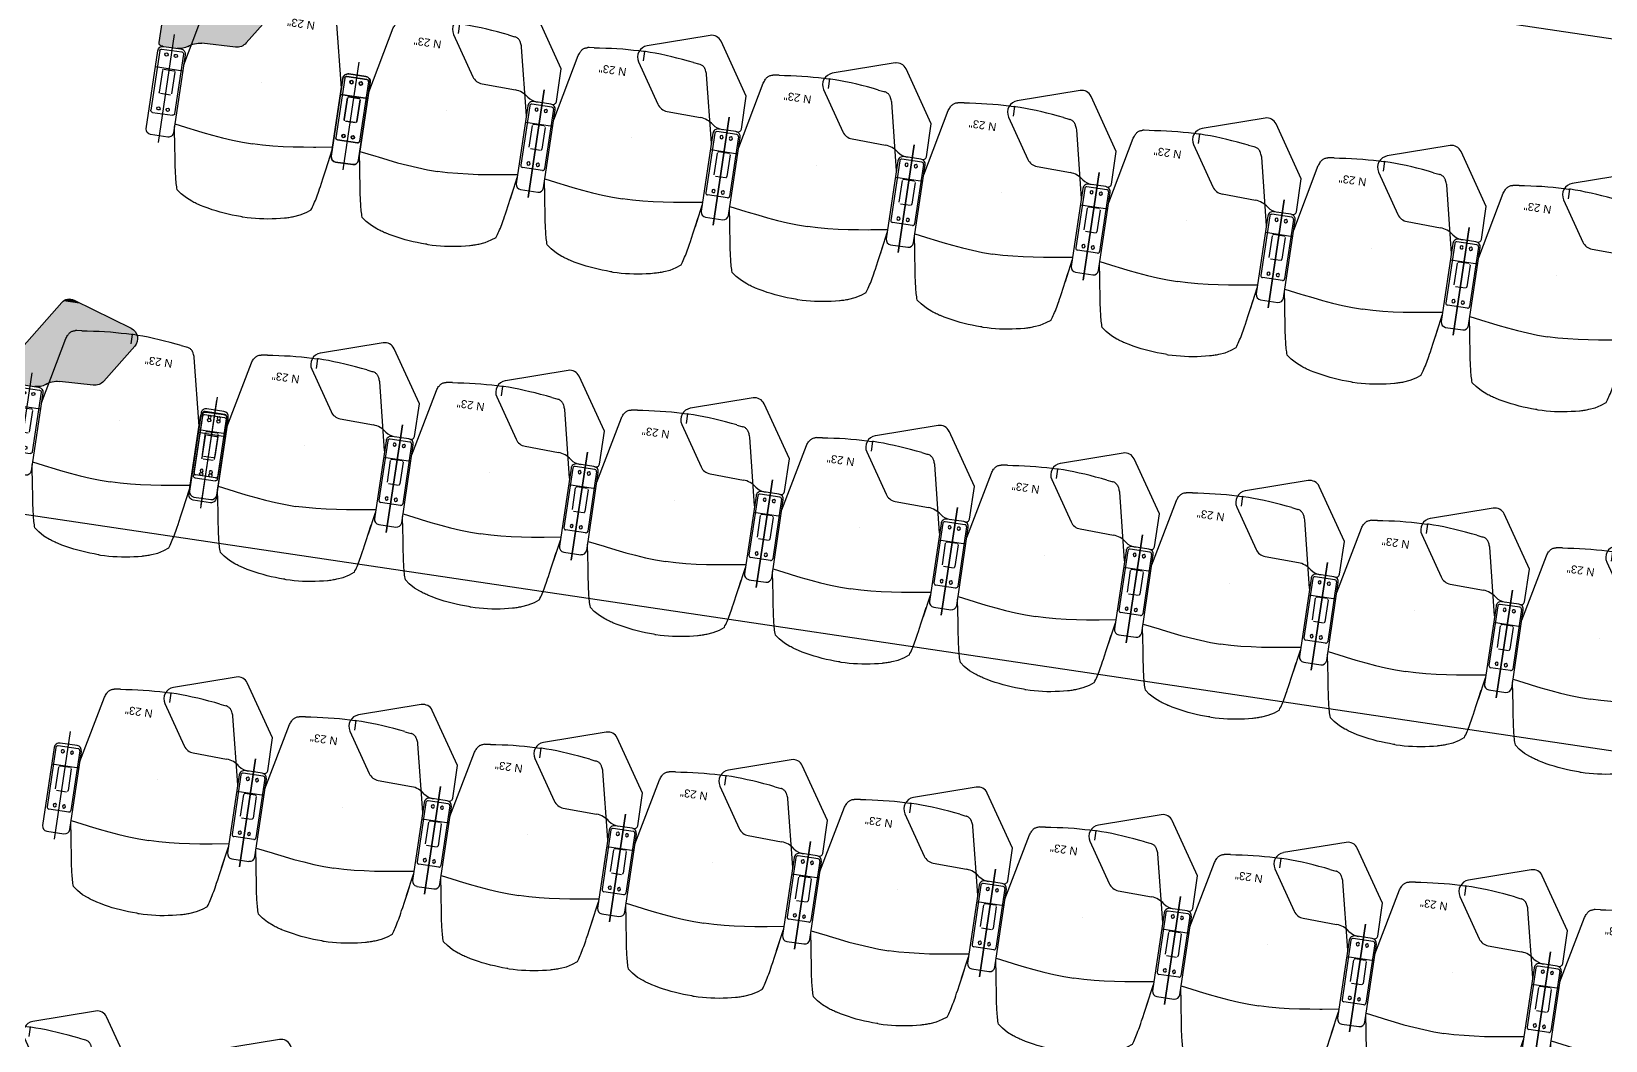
# Model space of a CAD drawing. Header units: millimetres. Extents: x 338 to 506, y 179 to 335.
# Drawn here: x 399.156 to 404.072, y 272.371 to 275.522 of the extents above; entities that cross this region are included whole.
import ezdxf

# ---------------------------------------------------------------- set-up
doc = ezdxf.new("R2010")
doc.units = ezdxf.units.MM
for name, color, linetype in [('MUROS', 32, 'Continuous'), ('NOVA_PLUS_21__', 6, 'Continuous'), ('NOVA_PLUS_22__', 162, 'Continuous'), ('PISO', 253, 'Continuous'), ('ZAPATA', 5, 'Continuous')]:
    doc.layers.add(name, color=color, linetype=linetype)
doc.styles.get("Standard").update_dxf_attribs({"font": 'ARIALUNI.ttf'})

# ---------------------------------------------------------------- blocks, each defined once
blk = doc.blocks.new('ZAPATA')
at = {"layer": 'ZAPATA', "linetype": 'Continuous'}
for p, q in [((-31.5, 0), (31.5, 0)), ((-37.5, -194), (-37.5, -6)), ((37.5, -194), (37.5, -6)), ((-19.8, -134.2), (-19.8, -65.8)), ((15.8, -61.8), (-15.8, -61.8)), ((19.8, -65.8), (19.8, -134.2)), ((-15.8, -138.2), (15.8, -138.2)), ((-31.5, -200), (31.5, -200))]:
    blk.add_line(p, q, dxfattribs=at)
at = {"layer": 'ZAPATA', "linetype": 'Continuous', "const_width": 0.15, "flags": 128}
for points in [[(-15.8, -61.8), (-17.2, -62), (-18.2, -62.6)], [(18.2, -62.6), (17, -62), (15.8, -61.8)], [(19.2, -63.7), (19.6, -64.5), (19.8, -65.8)], [(-19.2, -136.3), (-19.7, -135.1), (-19.8, -134.2)], [(-18.2, -137.4), (-17, -138), (-15.8, -138.2)], [(19.8, -134.2), (19.6, -135.5), (19.2, -136.3)]]:
    blk.add_lwpolyline(points, dxfattribs=at)
at = {"layer": 'ZAPATA', "linetype": 'Continuous'}
for centre, radius, start, end in [((-31.5, -6), 6, 90, 180), ((31.5, -6), 6, 0, 90), ((-14.5, -15), 5, 1.1673, 358.8327), ((14.5, -15), 5, 181.1673, 178.8327), ((-15.8, -65.8), 4, 147.7923, 180), ((-15.8, -65.8), 4, 125.9209, 147.7923), ((-15.8, -134.2), 4, 212.2077, 234.0791), ((15.8, -134.2), 4, 270, 305.9209), ((15.8, -134.2), 4, 305.9209, 327.8595), ((-31.5, -194), 6, 180, 270), ((-14.5, -185), 5, 1.1673, 358.8327), ((14.5, -185), 5, 181.1673, 178.8327), ((31.5, -194), 6, 270, 0)]:
    blk.add_arc(centre, radius, start, end, dxfattribs=at)
blk = doc.blocks.new('BRAZO_FORMALITE')
at = {"layer": 'NOVA_PLUS_21__', "color": 0}
for p, q in [((0.027, 0.2109), (-0.027, 0.2109)), ((0, 0.2318), (0, -0.1085)), ((-0.0431, 0.1948), (-0.0431, -0.0515)), ((0.0431, -0.0515), (0.0431, 0.1948)), ((0.0431, 0), (-0.0431, 0)), ((-0.027, -0.0675), (0.027, -0.0675))]:
    blk.add_line(p, q, dxfattribs=at)
for centre, start, end in [((-0.027, 0.1948), 90, 180), ((0.027, 0.1948), 0, 90), ((-0.027, -0.0515), 180, 270), ((0.027, -0.0515), 270, 0)]:
    blk.add_arc(centre, 0.016, start, end, dxfattribs=at)
at = {"xscale": 0.0009999999310821, "yscale": 0.0009999999310821, "zscale": 0.0009999999310821}
blk.add_blockref('ZAPATA', (0, 0.1415), dxfattribs=at)
blk = doc.blocks.new('BRAZO_CON_MESA')
at = {"layer": 'NOVA_PLUS_21__', "color": 0}
for p, q in [((0.027, 0.2109), (-0.027, 0.2109)), ((0, -0.1085), (0, 0.2318)), ((-0.0431, 0.1948), (-0.0431, -0.0515)), ((0.0431, -0.0515), (0.0431, 0.1948)), ((0.0431, 0), (-0.0431, 0)), ((-0.027, -0.0675), (0.027, -0.0675))]:
    blk.add_line(p, q, dxfattribs=at)
at = {"layer": 'NOVA_PLUS_21__', "color": 254}
for p, q in [((-0.0431, -0.0775), (-0.0431, -0.1812)), ((0.1949, -0.0983), (0.0891, -0.0946)), ((0.3054, -0.2379), (0.2263, -0.116)), ((-0.0431, -0.1812), (0.0603, -0.3396)), ((0.097, -0.3526), (0.2863, -0.2918))]:
    blk.add_line(p, q, dxfattribs=at)
at = {"layer": 'NOVA_PLUS_21__', "color": 0}
for centre, start, end in [((-0.027, 0.1948), 90, 180), ((0.027, 0.1948), 0, 90), ((-0.027, -0.0515), 180, 270), ((0.027, -0.0515), 270, 0)]:
    blk.add_arc(centre, 0.016, start, end, dxfattribs=at)
at = {"layer": 'NOVA_PLUS_21__', "color": 254}
for centre, radius, start, end in [((-0.0322, -0.0779), 0.0109, 75.3445, 178.2176), ((0.0156, -0.1206), 0.0531, 52.718, 90), ((0.0916, -0.0273), 0.0673, 229.3525, 267.8373), ((0.1935, -0.1373), 0.0391, 33, 88), ((0.2752, -0.2575), 0.036, 288, 33), ((0.0871, -0.3221), 0.032, 213, 288)]:
    blk.add_arc(centre, radius, start, end, dxfattribs=at)
at = {"xscale": 0.0009999999310821, "yscale": 0.0009999999310821, "zscale": 0.0009999999310821}
blk.add_blockref('ZAPATA', (0, 0.1415), dxfattribs=at)
blk = doc.blocks.new('*U15')
at = {"layer": 'NOVA_PLUS_22__', "color": 1}
blk.add_text('N 23"', height=0.025, dxfattribs=at).set_placement((0.0468, 0.0602))
blk = doc.blocks.new('SILLA_NOVA_CON_MESA_23')
at = {"layer": 'NOVA_PLUS_22__', "color": 1}
for p, q in [((-0.0818, 0.6899), (-0.0947, 0.6878)), ((-0.0689, 0.6917), (-0.0818, 0.6899)), ((-0.0559, 0.6932), (-0.0689, 0.6917)), ((-0.0429, 0.6943), (-0.0559, 0.6932)), ((-0.0299, 0.6952), (-0.0429, 0.6943)), ((-0.0168, 0.6957), (-0.0299, 0.6952)), ((-0.0038, 0.696), (-0.0168, 0.6957)), ((0, 0.696), (-0.0038, 0.696)), ((0, 0.696), (0.0038, 0.696)), ((0.0038, 0.696), (0.0168, 0.6957)), ((0.0168, 0.6957), (0.0299, 0.6952)), ((0.0299, 0.6952), (0.0429, 0.6943)), ((0.0429, 0.6943), (0.0559, 0.6932)), ((0.0559, 0.6932), (0.0689, 0.6917)), ((0.0689, 0.6917), (0.0818, 0.6899)), ((0.0818, 0.6899), (0.0947, 0.6878)), ((-0.2116, 0.6419), (-0.213, 0.6377)), ((-0.2113, 0.6426), (-0.2116, 0.6419)), ((-0.1976, 0.6529), (-0.2113, 0.6426)), ((-0.1796, 0.6635), (-0.1976, 0.6529)), ((-0.161, 0.6711), (-0.1796, 0.6635)), ((-0.1575, 0.6724), (-0.161, 0.6711)), ((-0.1539, 0.6737), (-0.1575, 0.6724)), ((-0.1502, 0.6749), (-0.1539, 0.6737)), ((-0.1511, 0.6727), (-0.151, 0.6727)), ((-0.1464, 0.6761), (-0.1502, 0.6749)), ((-0.1425, 0.6772), (-0.1464, 0.6761)), ((-0.1385, 0.6783), (-0.1425, 0.6772)), ((-0.1346, 0.6794), (-0.1385, 0.6783)), ((-0.1325, 0.6799), (-0.1346, 0.6794)), ((-0.1203, 0.6828), (-0.1324, 0.6799)), ((-0.1075, 0.6854), (-0.1203, 0.6828)), ((-0.0947, 0.6878), (-0.1075, 0.6854)), ((0.0947, 0.6878), (0.1075, 0.6854)), ((0.1075, 0.6854), (0.1203, 0.6828)), ((0.1203, 0.6828), (0.1324, 0.6799)), ((0.1325, 0.6799), (0.1346, 0.6794)), ((0.1346, 0.6794), (0.1385, 0.6783)), ((0.1385, 0.6783), (0.1425, 0.6772)), ((0.1425, 0.6772), (0.1464, 0.6761)), ((0.1464, 0.6761), (0.1502, 0.6749)), ((0.1502, 0.6749), (0.1539, 0.6737)), ((0.1539, 0.6737), (0.1575, 0.6724)), ((0.1575, 0.6724), (0.161, 0.6711)), ((0.161, 0.6711), (0.1796, 0.6635)), ((0.1796, 0.6635), (0.1976, 0.6529)), ((0.1976, 0.6529), (0.2113, 0.6426)), ((0.2113, 0.6426), (0.2116, 0.6419)), ((0.2116, 0.6419), (0.213, 0.6377)), ((-0.224, 0.5935), (-0.2252, 0.5877)), ((-0.2227, 0.5999), (-0.224, 0.5935)), ((-0.2214, 0.606), (-0.2227, 0.5999)), ((-0.2201, 0.6119), (-0.2214, 0.606)), ((-0.2187, 0.6175), (-0.2201, 0.6119)), ((-0.2173, 0.6229), (-0.2187, 0.6175)), ((-0.2159, 0.628), (-0.2173, 0.6229)), ((-0.2145, 0.633), (-0.2159, 0.628)), ((-0.213, 0.6377), (-0.2145, 0.633)), ((0.213, 0.6377), (0.2145, 0.633)), ((0.2145, 0.633), (0.2159, 0.628)), ((0.2159, 0.628), (0.2173, 0.6229)), ((0.2173, 0.6229), (0.2187, 0.6175)), ((0.2187, 0.6175), (0.2201, 0.6119)), ((0.2201, 0.6119), (0.2214, 0.606)), ((0.2214, 0.606), (0.2227, 0.5999)), ((0.2227, 0.5999), (0.224, 0.5935)), ((0.224, 0.5935), (0.2252, 0.5877)), ((-0.2309, 0.5555), (-0.2338, 0.5383)), ((-0.2291, 0.566), (-0.2309, 0.5555)), ((-0.2277, 0.5743), (-0.2291, 0.566)), ((-0.2264, 0.5814), (-0.2277, 0.5743)), ((-0.2252, 0.5877), (-0.2264, 0.5814)), ((0.2252, 0.5877), (0.2264, 0.5814)), ((0.2264, 0.5814), (0.2277, 0.5743)), ((0.2277, 0.5743), (0.2291, 0.566)), ((0.2291, 0.566), (0.2309, 0.5555)), ((0.2309, 0.5555), (0.2338, 0.5383)), ((-0.2375, 0.5169), (-0.249, 0.4481)), ((-0.2377, 0.5154), (-0.2422, 0.4885)), ((-0.2338, 0.5383), (-0.2377, 0.5154)), ((0.2338, 0.5383), (0.2377, 0.5154)), ((0.2377, 0.5154), (0.2422, 0.4885)), ((-0.249, 0.4395), (-0.1974, 0.4474)), ((-0.1974, 0.4474), (-0.1904, 0.4485)), ((-0.1904, 0.4485), (-0.1589, 0.4531)), ((-0.1589, 0.4531), (-0.1272, 0.4572)), ((-0.1272, 0.4572), (-0.0955, 0.4607)), ((-0.0955, 0.4607), (-0.0637, 0.4634)), ((-0.0637, 0.4634), (-0.0319, 0.4652)), ((-0.0319, 0.4652), (0, 0.4658)), ((0.0319, 0.4652), (0, 0.4658)), ((0.0637, 0.4634), (0.0319, 0.4652)), ((0.0955, 0.4607), (0.0637, 0.4634)), ((0.1272, 0.4572), (0.0955, 0.4607)), ((0.1589, 0.4531), (0.1272, 0.4572)), ((0.1904, 0.4485), (0.1589, 0.4531)), ((0.1974, 0.4474), (0.1904, 0.4485)), ((0.249, 0.4395), (0.1974, 0.4474)), ((0.2422, 0.4885), (0.249, 0.4481)), ((-0.2552, 0.4112), (-0.2552, 0.4112)), ((-0.249, 0.2529), (-0.2027, 0.0429)), ((0, 0.273), (0, 0.273)), ((0.249, 0.253), (0.2027, 0.0429)), ((-0.2027, 0.0429), (-0.2015, 0.0396)), ((-0.2015, 0.0396), (-0.2003, 0.0365)), ((-0.2003, 0.0365), (-0.1991, 0.0335)), ((-0.1991, 0.0335), (-0.1975, 0.0302)), ((-0.1975, 0.0302), (-0.1965, 0.0283)), ((-0.1965, 0.0283), (-0.1956, 0.0269)), ((-0.1956, 0.0269), (-0.1948, 0.0256)), ((-0.1948, 0.0256), (-0.1938, 0.0243)), ((-0.1938, 0.0243), (-0.1928, 0.023)), ((-0.1928, 0.023), (-0.1916, 0.0218)), ((-0.1916, 0.0218), (-0.1903, 0.0205)), ((-0.1903, 0.0205), (-0.1887, 0.0192)), ((-0.1887, 0.0192), (-0.1869, 0.018)), ((-0.1869, 0.018), (-0.1849, 0.0168)), ((-0.1849, 0.0168), (-0.1827, 0.0158)), ((-0.1827, 0.0158), (-0.1803, 0.015)), ((-0.1803, 0.015), (-0.1778, 0.0144)), ((-0.1778, 0.0144), (-0.1766, 0.0142)), ((-0.1731, 0.0138), (-0.1766, 0.0142)), ((-0.1766, 0.0142), (-0.1766, 0.0142)), ((-0.1569, 0.0116), (-0.1731, 0.0138)), ((-0.1569, 0.0115), (-0.1402, 0.0094)), ((-0.1402, 0.0094), (-0.1212, 0.0072)), ((-0.1212, 0.0072), (-0.1034, 0.0054)), ((-0.1034, 0.0054), (-0.0864, 0.0038)), ((-0.0864, 0.0038), (-0.0683, 0.0024)), ((-0.0683, 0.0024), (-0.051, 0.0014)), ((-0.051, 0.0014), (-0.0343, 0.0006)), ((-0.0343, 0.0006), (-0.0183, 0.0002)), ((-0.0183, 0.0002), (-0.0027, 0)), ((-0.0027, 0), (0, 0)), ((0, 0), (0, 0.0301)), ((0, 0), (0, 0.0301)), ((0.0027, 0), (0, 0)), ((0.0183, 0.0002), (0.0027, 0)), ((0.0343, 0.0006), (0.0183, 0.0002)), ((0.051, 0.0014), (0.0343, 0.0006)), ((0.0683, 0.0024), (0.051, 0.0014)), ((0.0864, 0.0038), (0.0683, 0.0024)), ((0.1034, 0.0054), (0.0864, 0.0038)), ((0.1212, 0.0072), (0.1034, 0.0054)), ((0.1402, 0.0094), (0.1212, 0.0072)), ((0.1569, 0.0115), (0.1402, 0.0094)), ((0.1569, 0.0116), (0.1731, 0.0138)), ((0.1731, 0.0138), (0.1766, 0.0142)), ((0.1778, 0.0144), (0.1766, 0.0142)), ((0.1766, 0.0142), (0.1766, 0.0142)), ((0.1803, 0.015), (0.1778, 0.0144)), ((0.1827, 0.0158), (0.1803, 0.015)), ((0.1849, 0.0168), (0.1827, 0.0158)), ((0.1869, 0.018), (0.1849, 0.0168)), ((0.1887, 0.0192), (0.1869, 0.018)), ((0.1903, 0.0205), (0.1887, 0.0192)), ((0.1916, 0.0218), (0.1903, 0.0205)), ((0.1928, 0.023), (0.1916, 0.0218)), ((0.1938, 0.0243), (0.1928, 0.023)), ((0.1948, 0.0256), (0.1938, 0.0243)), ((0.1956, 0.0269), (0.1948, 0.0256)), ((0.1965, 0.0283), (0.1956, 0.0269)), ((0.1975, 0.0302), (0.1965, 0.0283)), ((0.1991, 0.0335), (0.1975, 0.0302)), ((0.2003, 0.0365), (0.1991, 0.0335)), ((0.2015, 0.0396), (0.2003, 0.0365)), ((0.2027, 0.0429), (0.2015, 0.0396))]:
    blk.add_line(p, q, dxfattribs=at)
for name, p in [('BRAZO_CON_MESA', (-0.2921, 0.273)), ('BRAZO_FORMALITE', (0.2921, 0.273)), ('*U15', (0, 0))]:
    blk.add_blockref(name, p)
blk = doc.blocks.new('*U17')
at = {"layer": 'NOVA_PLUS_22__', "color": 1, "linetype": 'Continuous', "extrusion": (0, 0, -1)}
for points in [[(-0.2488, 0.1975), (-0.3352, 0.1955), (-0.2457, 0.1955)], [(-0.2516, 0.1993), (-0.3349, 0.1975), (-0.2488, 0.1975)], [(-0.2488, 0.1975), (-0.3349, 0.1975), (-0.3352, 0.1955)], [(-0.2519, 0.1994), (-0.3343, 0.1993), (-0.2516, 0.1993)], [(-0.2516, 0.1993), (-0.3343, 0.1993), (-0.3349, 0.1975)], [(-0.256, 0.2012), (-0.3343, 0.1994), (-0.2519, 0.1994)], [(-0.2519, 0.1994), (-0.3343, 0.1994), (-0.3343, 0.1993)], [(-0.2595, 0.2027), (-0.3333, 0.2012), (-0.256, 0.2012)], [(-0.256, 0.2012), (-0.3333, 0.2012), (-0.3343, 0.1994)], [(-0.2597, 0.2027), (-0.3321, 0.2027), (-0.2595, 0.2027)], [(-0.2595, 0.2027), (-0.3321, 0.2027), (-0.3333, 0.2012)], [(-0.2649, 0.2041), (-0.3321, 0.2027), (-0.2597, 0.2027)], [(-0.2597, 0.2027), (-0.3321, 0.2027), (-0.3321, 0.2027)], [(-0.2679, 0.2048), (-0.3305, 0.2041), (-0.2649, 0.2041)], [(-0.2649, 0.2041), (-0.3305, 0.2041), (-0.3321, 0.2027)], [(-0.2711, 0.2051), (-0.3292, 0.2048), (-0.2679, 0.2048)], [(-0.2679, 0.2048), (-0.3292, 0.2048), (-0.3305, 0.2041)], [(-0.2765, 0.2055), (-0.3288, 0.2051), (-0.2711, 0.2051)], [(-0.2711, 0.2051), (-0.3288, 0.2051), (-0.3292, 0.2048)], [(-0.2765, 0.2055), (-0.3275, 0.2055), (-0.3288, 0.2051)], [(-0.321, 0.2056), (-0.3275, 0.2055), (-0.3191, 0.2055)], [(-0.3216, 0.2057), (-0.3272, 0.2056), (-0.321, 0.2056)], [(-0.321, 0.2056), (-0.3272, 0.2056), (-0.3275, 0.2055)], [(-0.3229, 0.2059), (-0.3269, 0.2057), (-0.3216, 0.2057)], [(-0.3216, 0.2057), (-0.3269, 0.2057), (-0.3272, 0.2056)], [(-0.3249, 0.206), (-0.3254, 0.2059), (-0.3229, 0.2059)], [(-0.3229, 0.2059), (-0.3254, 0.2059), (-0.3269, 0.2057)], [(-0.0658, 0.157), (-0.3352, 0.0918), (-0.0235, 0.0918)], [(-0.0705, 0.1629), (-0.3352, 0.157), (-0.0658, 0.157)], [(-0.0658, 0.157), (-0.3352, 0.157), (-0.3352, 0.0918)], [(-0.0762, 0.1677), (-0.3352, 0.1629), (-0.0705, 0.1629)], [(-0.0705, 0.1629), (-0.3352, 0.1629), (-0.3352, 0.157)], [(-0.0827, 0.1714), (-0.3352, 0.1677), (-0.0762, 0.1677)], [(-0.0762, 0.1677), (-0.3352, 0.1677), (-0.3352, 0.1629)], [(-0.0898, 0.1738), (-0.3352, 0.1714), (-0.0827, 0.1714)], [(-0.0827, 0.1714), (-0.3352, 0.1714), (-0.3352, 0.1677)], [(-0.0972, 0.1748), (-0.3352, 0.1738), (-0.0898, 0.1738)], [(-0.0898, 0.1738), (-0.3352, 0.1738), (-0.3352, 0.1714)], [(-0.203, 0.1785), (-0.3352, 0.1748), (-0.0972, 0.1748)], [(-0.0972, 0.1748), (-0.3352, 0.1748), (-0.3352, 0.1738)], [(-0.2143, 0.1798), (-0.3352, 0.1785), (-0.203, 0.1785)], [(-0.203, 0.1785), (-0.3352, 0.1785), (-0.3352, 0.1748)], [(-0.2251, 0.1831), (-0.3352, 0.1798), (-0.2143, 0.1798)], [(-0.2143, 0.1798), (-0.3352, 0.1798), (-0.3352, 0.1785)], [(-0.2352, 0.188), (-0.3352, 0.1831), (-0.2251, 0.1831)], [(-0.2251, 0.1831), (-0.3352, 0.1831), (-0.3352, 0.1798)], [(-0.2444, 0.1947), (-0.3352, 0.188), (-0.2352, 0.188)], [(-0.2352, 0.188), (-0.3352, 0.188), (-0.3352, 0.1831)], [(-0.2457, 0.1955), (-0.3352, 0.1947), (-0.2444, 0.1947)], [(-0.2444, 0.1947), (-0.3352, 0.1947), (-0.3352, 0.188)], [(-0.2457, 0.1955), (-0.3352, 0.1955), (-0.3352, 0.1947)], [(-0.0235, 0.0918), (-0.2982, 0.0351), (0.0133, 0.0351)], [(-0.0235, 0.0918), (-0.3352, 0.0918), (-0.2982, 0.0351)], [(0.0183, 0.023), (-0.286, 0.0164), (0.0191, 0.0164)], [(0.0191, 0.0164), (-0.2817, 0.0099), (0.0187, 0.0099)], [(0.0191, 0.0164), (-0.286, 0.0164), (-0.2817, 0.0099)], [(0.0187, 0.0099), (-0.2775, 0.0035), (0.017, 0.0035)], [(0.0187, 0.0099), (-0.2817, 0.0099), (-0.2775, 0.0035)], [(0.0164, 0.0293), (-0.2903, 0.023), (0.0183, 0.023)], [(0.0183, 0.023), (-0.2903, 0.023), (-0.286, 0.0164)], [(0.017, 0.0035), (-0.2736, -0.0025), (0.0143, -0.0025)], [(0.017, 0.0035), (-0.2775, 0.0035), (-0.2736, -0.0025)], [(0.0133, 0.0351), (-0.2944, 0.0293), (0.0164, 0.0293)], [(0.0164, 0.0293), (-0.2944, 0.0293), (-0.2903, 0.023)], [(0.0133, 0.0351), (-0.2982, 0.0351), (-0.2944, 0.0293)], [(0.0143, -0.0025), (-0.2701, -0.0079), (0.0105, -0.0079)], [(0.0143, -0.0025), (-0.2736, -0.0025), (-0.2701, -0.0079)], [(0.0105, -0.0079), (-0.2671, -0.0125), (0.0058, -0.0125)], [(0.0105, -0.0079), (-0.2701, -0.0079), (-0.2671, -0.0125)], [(0.0058, -0.0125), (-0.2647, -0.0162), (0.0003, -0.0162)], [(0.0058, -0.0125), (-0.2671, -0.0125), (-0.2647, -0.0162)], [(0.0003, -0.0162), (-0.263, -0.0188), (-0.0058, -0.0188)], [(0.0003, -0.0162), (-0.2647, -0.0162), (-0.263, -0.0188)], [(-0.0058, -0.0188), (-0.2318, -0.0667), (-0.1549, -0.0667)], [(-0.0058, -0.0188), (-0.263, -0.0188), (-0.2318, -0.0667)], [(-0.1549, -0.0667), (-0.2281, -0.0713), (-0.1693, -0.0713)], [(-0.1549, -0.0667), (-0.2318, -0.0667), (-0.2281, -0.0713)], [(-0.1693, -0.0713), (-0.2236, -0.0752), (-0.1814, -0.0752)], [(-0.1693, -0.0713), (-0.2281, -0.0713), (-0.2236, -0.0752)], [(-0.1814, -0.0752), (-0.2185, -0.0782), (-0.1907, -0.0782)], [(-0.1814, -0.0752), (-0.2236, -0.0752), (-0.2185, -0.0782)], [(-0.1907, -0.0782), (-0.2143, -0.0796), (-0.1953, -0.0796)], [(-0.1907, -0.0782), (-0.2185, -0.0782), (-0.2143, -0.0796)], [(-0.1953, -0.0796), (-0.2129, -0.0802), (-0.1976, -0.0802)], [(-0.1953, -0.0796), (-0.2143, -0.0796), (-0.2129, -0.0802)], [(-0.1976, -0.0802), (-0.2081, -0.0809), (-0.2011, -0.0809)], [(-0.1976, -0.0802), (-0.2129, -0.0802), (-0.2081, -0.0809)], [(-0.2011, -0.0809), (-0.2081, -0.0809), (-0.207, -0.0811)]]:
    blk.add_solid(points, dxfattribs=at)
blk = doc.blocks.new('*U18')
at = {"layer": 'NOVA_PLUS_22__', "color": 1}
blk.add_text('N 23"', height=0.025, dxfattribs=at).set_placement((-0.138, 0.0602))
blk = doc.blocks.new('SILLA_NOVA_CON_MESA_23_IZQ')
at = {"layer": 'NOVA_PLUS_22__', "color": 1}
for p, q in [((-0.0818, 0.6899), (-0.0947, 0.6878)), ((-0.0689, 0.6917), (-0.0818, 0.6899)), ((-0.0559, 0.6932), (-0.0689, 0.6917)), ((-0.0429, 0.6943), (-0.0559, 0.6932)), ((-0.0299, 0.6952), (-0.0429, 0.6943)), ((-0.0168, 0.6957), (-0.0299, 0.6952)), ((-0.0038, 0.696), (-0.0168, 0.6957)), ((0, 0.696), (-0.0038, 0.696)), ((0, 0.696), (0.0038, 0.696)), ((0.0038, 0.696), (0.0168, 0.6957)), ((0.0168, 0.6957), (0.0299, 0.6952)), ((0.0299, 0.6952), (0.0429, 0.6943)), ((0.0429, 0.6943), (0.0559, 0.6932)), ((0.0559, 0.6932), (0.0689, 0.6917)), ((0.0689, 0.6917), (0.0818, 0.6899)), ((0.0818, 0.6899), (0.0947, 0.6878)), ((-0.2116, 0.6419), (-0.213, 0.6377)), ((-0.2113, 0.6426), (-0.2116, 0.6419)), ((-0.1976, 0.6529), (-0.2113, 0.6426)), ((-0.1796, 0.6635), (-0.1976, 0.6529)), ((-0.161, 0.6711), (-0.1796, 0.6635)), ((-0.1575, 0.6724), (-0.161, 0.6711)), ((-0.1539, 0.6737), (-0.1575, 0.6724)), ((-0.1502, 0.6749), (-0.1539, 0.6737)), ((-0.1464, 0.6761), (-0.1502, 0.6749)), ((-0.1425, 0.6772), (-0.1464, 0.6761)), ((-0.1385, 0.6783), (-0.1425, 0.6772)), ((-0.1346, 0.6794), (-0.1385, 0.6783)), ((-0.1325, 0.6799), (-0.1346, 0.6794)), ((-0.1203, 0.6828), (-0.1324, 0.6799)), ((-0.1075, 0.6854), (-0.1203, 0.6828)), ((-0.0947, 0.6878), (-0.1075, 0.6854)), ((0.0947, 0.6878), (0.1075, 0.6854)), ((0.1075, 0.6854), (0.1203, 0.6828)), ((0.1203, 0.6828), (0.1324, 0.6799)), ((0.1325, 0.6799), (0.1346, 0.6794)), ((0.1346, 0.6794), (0.1385, 0.6783)), ((0.1385, 0.6783), (0.1425, 0.6772)), ((0.1425, 0.6772), (0.1464, 0.6761)), ((0.1464, 0.6761), (0.1502, 0.6749)), ((0.1502, 0.6749), (0.1539, 0.6737)), ((0.1511, 0.6727), (0.151, 0.6727)), ((0.1539, 0.6737), (0.1575, 0.6724)), ((0.1575, 0.6724), (0.161, 0.6711)), ((0.161, 0.6711), (0.1796, 0.6635)), ((0.1796, 0.6635), (0.1976, 0.6529)), ((0.1976, 0.6529), (0.2113, 0.6426)), ((0.2113, 0.6426), (0.2116, 0.6419)), ((0.2116, 0.6419), (0.213, 0.6377)), ((-0.224, 0.5935), (-0.2252, 0.5877)), ((-0.2227, 0.5999), (-0.224, 0.5935)), ((-0.2214, 0.606), (-0.2227, 0.5999)), ((-0.2201, 0.6119), (-0.2214, 0.606)), ((-0.2187, 0.6175), (-0.2201, 0.6119)), ((-0.2173, 0.6229), (-0.2187, 0.6175)), ((-0.2159, 0.628), (-0.2173, 0.6229)), ((-0.2145, 0.633), (-0.2159, 0.628)), ((-0.213, 0.6377), (-0.2145, 0.633)), ((0.213, 0.6377), (0.2145, 0.633)), ((0.2145, 0.633), (0.2159, 0.628)), ((0.2159, 0.628), (0.2173, 0.6229)), ((0.2173, 0.6229), (0.2187, 0.6175)), ((0.2187, 0.6175), (0.2201, 0.6119)), ((0.2201, 0.6119), (0.2214, 0.606)), ((0.2214, 0.606), (0.2227, 0.5999)), ((0.2227, 0.5999), (0.224, 0.5935)), ((0.224, 0.5935), (0.2252, 0.5877)), ((-0.2309, 0.5555), (-0.2338, 0.5383)), ((-0.2291, 0.566), (-0.2309, 0.5555)), ((-0.2277, 0.5743), (-0.2291, 0.566)), ((-0.2264, 0.5814), (-0.2277, 0.5743)), ((-0.2252, 0.5877), (-0.2264, 0.5814)), ((0.2252, 0.5877), (0.2264, 0.5814)), ((0.2264, 0.5814), (0.2277, 0.5743)), ((0.2277, 0.5743), (0.2291, 0.566)), ((0.2291, 0.566), (0.2309, 0.5555)), ((0.2309, 0.5555), (0.2338, 0.5383)), ((-0.2377, 0.5154), (-0.2422, 0.4885)), ((-0.2338, 0.5383), (-0.2377, 0.5154)), ((0.2338, 0.5383), (0.2377, 0.5154)), ((0.2375, 0.5169), (0.249, 0.4481)), ((0.2377, 0.5154), (0.2422, 0.4885)), ((-0.2422, 0.4885), (-0.249, 0.4481)), ((-0.249, 0.4395), (-0.1974, 0.4474)), ((-0.1974, 0.4474), (-0.1904, 0.4485)), ((-0.1904, 0.4485), (-0.1589, 0.4531)), ((-0.1589, 0.4531), (-0.1272, 0.4572)), ((-0.1272, 0.4572), (-0.0955, 0.4607)), ((-0.0955, 0.4607), (-0.0637, 0.4634)), ((-0.0637, 0.4634), (-0.0319, 0.4652)), ((-0.0319, 0.4652), (0, 0.4658)), ((0.0319, 0.4652), (0, 0.4658)), ((0.0637, 0.4634), (0.0319, 0.4652)), ((0.0955, 0.4607), (0.0637, 0.4634)), ((0.1272, 0.4572), (0.0955, 0.4607)), ((0.1589, 0.4531), (0.1272, 0.4572)), ((0.1904, 0.4485), (0.1589, 0.4531)), ((0.1974, 0.4474), (0.1904, 0.4485)), ((0.249, 0.4395), (0.1974, 0.4474)), ((0.2552, 0.4112), (0.2552, 0.4112)), ((-0.249, 0.253), (-0.2027, 0.0429)), ((0, 0.273), (0, 0.273)), ((0.249, 0.2529), (0.2027, 0.0429)), ((-0.2027, 0.0429), (-0.2015, 0.0396)), ((-0.2015, 0.0396), (-0.2003, 0.0365)), ((-0.2003, 0.0365), (-0.1991, 0.0335)), ((-0.1991, 0.0335), (-0.1975, 0.0302)), ((-0.1975, 0.0302), (-0.1965, 0.0283)), ((-0.1965, 0.0283), (-0.1956, 0.0269)), ((-0.1956, 0.0269), (-0.1948, 0.0256)), ((-0.1948, 0.0256), (-0.1938, 0.0243)), ((-0.1938, 0.0243), (-0.1928, 0.023)), ((-0.1928, 0.023), (-0.1916, 0.0218)), ((-0.1916, 0.0218), (-0.1903, 0.0205)), ((-0.1903, 0.0205), (-0.1887, 0.0192)), ((-0.1887, 0.0192), (-0.1869, 0.018)), ((-0.1869, 0.018), (-0.1849, 0.0168)), ((-0.1849, 0.0168), (-0.1827, 0.0158)), ((-0.1827, 0.0158), (-0.1803, 0.015)), ((-0.1803, 0.015), (-0.1778, 0.0144)), ((-0.1778, 0.0144), (-0.1766, 0.0142)), ((-0.1731, 0.0138), (-0.1766, 0.0142)), ((-0.1766, 0.0142), (-0.1766, 0.0142)), ((-0.1569, 0.0116), (-0.1731, 0.0138)), ((-0.1569, 0.0115), (-0.1402, 0.0094)), ((-0.1402, 0.0094), (-0.1212, 0.0072)), ((-0.1212, 0.0072), (-0.1034, 0.0054)), ((-0.1034, 0.0054), (-0.0864, 0.0038)), ((-0.0864, 0.0038), (-0.0683, 0.0024)), ((-0.0683, 0.0024), (-0.051, 0.0014)), ((-0.051, 0.0014), (-0.0343, 0.0006)), ((-0.0343, 0.0006), (-0.0183, 0.0002)), ((-0.0183, 0.0002), (-0.0027, 0)), ((0, 0), (0, 0.0301)), ((0, 0), (0, 0.0301)), ((0.0183, 0.0002), (0.0027, 0)), ((0.0343, 0.0006), (0.0183, 0.0002)), ((0.051, 0.0014), (0.0343, 0.0006)), ((0.0683, 0.0024), (0.051, 0.0014)), ((0.0864, 0.0038), (0.0683, 0.0024)), ((0.1034, 0.0054), (0.0864, 0.0038)), ((0.1212, 0.0072), (0.1034, 0.0054)), ((0.1402, 0.0094), (0.1212, 0.0072)), ((0.1569, 0.0115), (0.1402, 0.0094)), ((0.1569, 0.0116), (0.1731, 0.0138)), ((0.1731, 0.0138), (0.1766, 0.0142)), ((0.1778, 0.0144), (0.1766, 0.0142)), ((0.1766, 0.0142), (0.1766, 0.0142)), ((0.1803, 0.015), (0.1778, 0.0144)), ((0.1827, 0.0158), (0.1803, 0.015)), ((0.1849, 0.0168), (0.1827, 0.0158)), ((0.1869, 0.018), (0.1849, 0.0168)), ((0.1887, 0.0192), (0.1869, 0.018)), ((0.1903, 0.0205), (0.1887, 0.0192)), ((0.1916, 0.0218), (0.1903, 0.0205)), ((0.1928, 0.023), (0.1916, 0.0218)), ((0.1938, 0.0243), (0.1928, 0.023)), ((0.1948, 0.0256), (0.1938, 0.0243)), ((0.1956, 0.0269), (0.1948, 0.0256)), ((0.1965, 0.0283), (0.1956, 0.0269)), ((0.1975, 0.0302), (0.1965, 0.0283)), ((0.1991, 0.0335), (0.1975, 0.0302)), ((0.2003, 0.0365), (0.1991, 0.0335)), ((0.2015, 0.0396), (0.2003, 0.0365)), ((0.2027, 0.0429), (0.2015, 0.0396)), ((-0.0027, 0), (0, 0)), ((0.0027, 0), (0, 0))]:
    blk.add_line(p, q, dxfattribs=at)
at = {"extrusion": (0, 0, -1), "zscale": -1}
for name, p in [('BRAZO_FORMALITE', (0.2921, 0.273)), ('BRAZO_CON_MESA', (-0.2921, 0.273))]:
    blk.add_blockref(name, p, dxfattribs=at)
blk.add_blockref('*U18', (0, 0))
at = {"layer": 'NOVA_PLUS_22__', "color": 1, "linetype": 'Continuous'}
blk.add_blockref('*U17', (0, 0), dxfattribs=at)
blk = doc.blocks.new('SALON_MULTIPLE')
at = {"layer": 'PISO'}
for p, q in [((2984.9297, 1972.97534), (2984.9297, 1981.73534)), ((2987.1297, 1972.97534), (2987.1297, 1981.73534))]:
    blk.add_line(p, q, dxfattribs=at)
at = {"xscale": 1.000002162051304, "yscale": 1.000002162051304, "zscale": 1.000002162051304, "rotation": 90}
for name, p in [('SILLA_NOVA_CON_MESA_23', (2983.34938, 1980.31662)), ('SILLA_NOVA_CON_MESA_23_IZQ', (2985.53611, 1980.31998)), ('SILLA_NOVA_CON_MESA_23', (2984.44606, 1980.03573)), ('SILLA_NOVA_CON_MESA_23_IZQ', (2986.64606, 1980.03574)), ('SILLA_NOVA_CON_MESA_23', (2983.34606, 1979.73579)), ('SILLA_NOVA_CON_MESA_23', (2985.54606, 1979.73579)), ('SILLA_NOVA_CON_MESA_23', (2984.44606, 1979.45153)), ('SILLA_NOVA_CON_MESA_23', (2986.64606, 1979.45153)), ('SILLA_NOVA_CON_MESA_23', (2985.54606, 1979.15158)), ('SILLA_NOVA_CON_MESA_23', (2984.44606, 1978.86733)), ('SILLA_NOVA_CON_MESA_23', (2986.64606, 1978.86733)), ('SILLA_NOVA_CON_MESA_23', (2985.54606, 1978.56738)), ('SILLA_NOVA_CON_MESA_23', (2984.44606, 1978.28312)), ('SILLA_NOVA_CON_MESA_23', (2986.64606, 1978.28312)), ('SILLA_NOVA_CON_MESA_23', (2985.54606, 1977.98318)), ('SILLA_NOVA_CON_MESA_23', (2984.44606, 1977.69892)), ('SILLA_NOVA_CON_MESA_23', (2986.64606, 1977.69892)), ('SILLA_NOVA_CON_MESA_23', (2985.54606, 1977.39898)), ('SILLA_NOVA_CON_MESA_23', (2984.44606, 1977.11472)), ('SILLA_NOVA_CON_MESA_23', (2986.64606, 1977.11472)), ('SILLA_NOVA_CON_MESA_23', (2985.54606, 1976.81477)), ('SILLA_NOVA_CON_MESA_23', (2984.44606, 1976.53051)), ('SILLA_NOVA_CON_MESA_23', (2986.64606, 1976.53051)), ('SILLA_NOVA_CON_MESA_23', (2985.54606, 1976.23057)), ('SILLA_NOVA_CON_MESA_23', (2984.44606, 1975.94631)), ('SILLA_NOVA_CON_MESA_23', (2986.64606, 1975.94631)), ('SILLA_NOVA_CON_MESA_23', (2985.54606, 1975.64637)), ('SILLA_NOVA_CON_MESA_23', (2984.44606, 1975.36211))]:
    blk.add_blockref(name, p, dxfattribs=at)
blk = doc.blocks.new('A$C7152A42C')
at = {"layer": 'MUROS', "color": 4}
blk.add_blockref('SALON_MULTIPLE', (-2892.7659, -1880.28762), dxfattribs=at)

msp = doc.modelspace()

# ---------------------------------------------------------------- block references
at = {"layer": 'MUROS', "color": 32, "rotation": 81.53046525965426}
msp.add_blockref('A$C7152A42C', (484.7482, 168.0844), dxfattribs=at)

doc.saveas('drawing.dxf')
